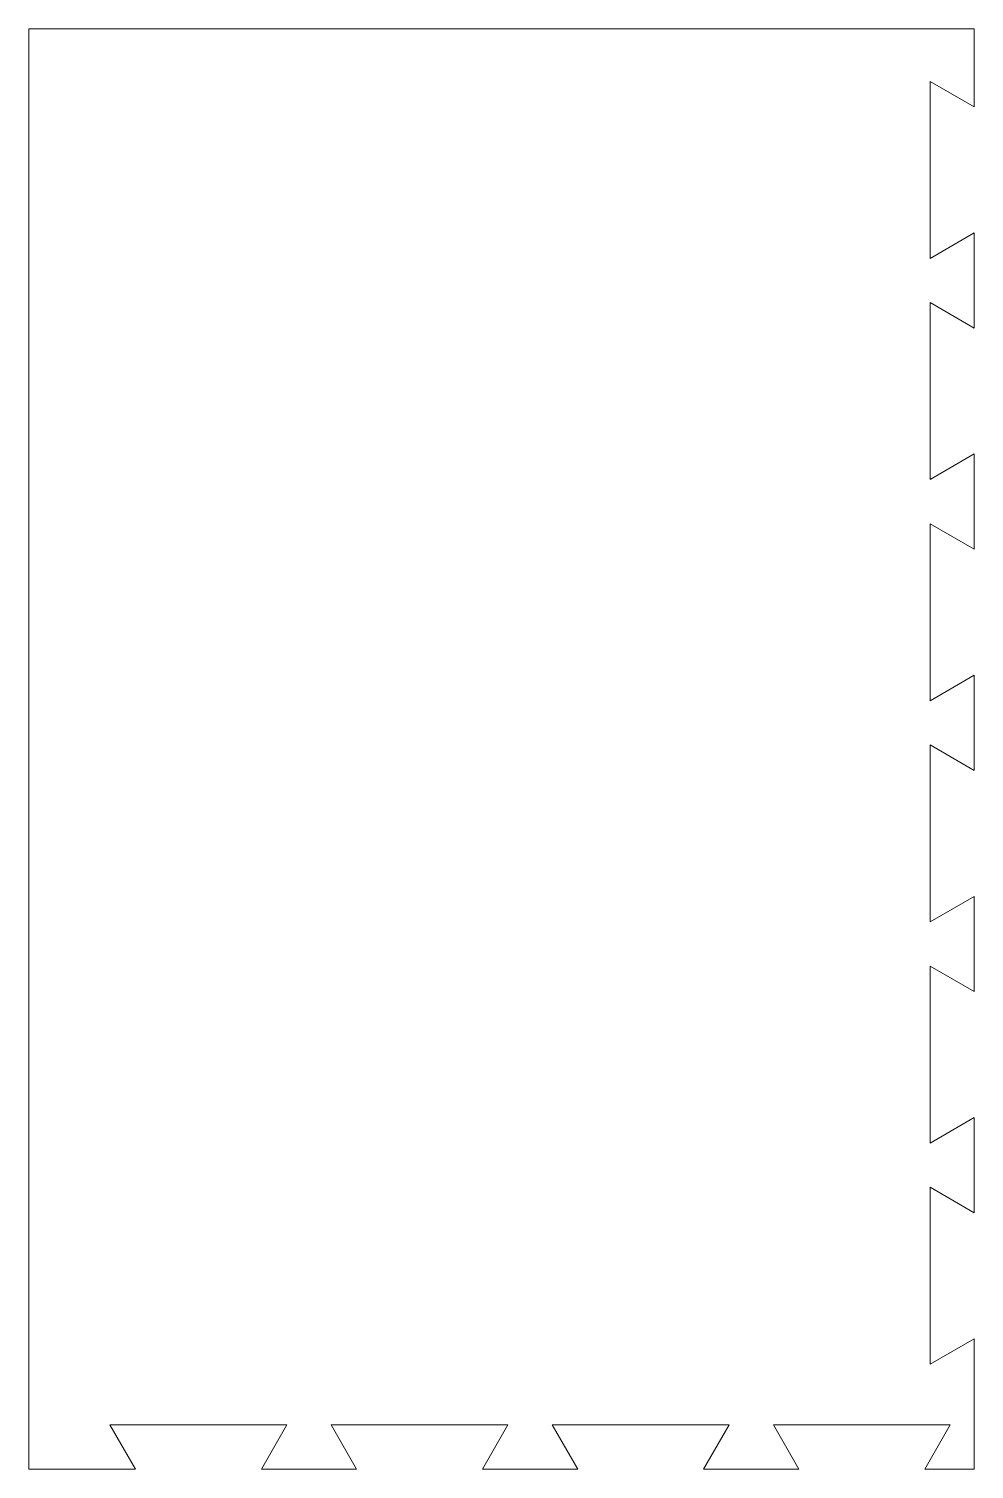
# Model space of a CAD drawing. Header units: inches. Extents: x 0 to 10.7, y 16.3 to 32.6.
import ezdxf

# ---------------------------------------------------------------- set-up
doc = ezdxf.new("R2010")
doc.units = ezdxf.units.IN
doc.header["$MEASUREMENT"] = 0

msp = doc.modelspace()

# ---------------------------------------------------------------- linework, layer by layer
at = {"color": 7, "linetype": 'Continuous', "lineweight": 15}
for p, q in [((10.688, 32.562), (0, 32.562)), ((0, 32.562), (0, 16.281)), ((10.688, 31.679), (10.688, 32.562)), ((10.188, 31.967), (10.688, 31.679)), ((10.188, 29.967), (10.188, 31.967)), ((10.688, 30.256), (10.188, 29.967)), ((10.688, 29.179), (10.688, 30.256)), ((10.188, 29.467), (10.688, 29.179)), ((10.188, 27.467), (10.188, 29.467)), ((10.688, 27.756), (10.188, 27.467)), ((10.688, 26.679), (10.688, 27.756)), ((10.188, 26.967), (10.688, 26.679)), ((10.188, 24.967), (10.188, 26.967)), ((10.688, 25.256), (10.188, 24.967)), ((10.688, 24.179), (10.688, 25.256)), ((10.188, 24.467), (10.688, 24.179)), ((10.188, 22.467), (10.188, 24.467)), ((10.688, 22.756), (10.188, 22.467)), ((10.688, 21.679), (10.688, 22.756)), ((10.188, 21.967), (10.688, 21.679)), ((10.188, 19.967), (10.188, 21.967)), ((10.688, 20.256), (10.188, 19.967)), ((10.688, 19.179), (10.688, 20.256)), ((10.188, 19.467), (10.688, 19.179)), ((10.188, 17.467), (10.188, 19.467)), ((10.688, 17.756), (10.188, 17.467)), ((10.688, 16.281), (10.688, 17.756)), ((0.917, 16.781), (2.917, 16.781)), ((1.206, 16.281), (0.917, 16.781)), ((2.917, 16.781), (2.629, 16.281)), ((3.417, 16.781), (5.417, 16.781)), ((3.706, 16.281), (3.417, 16.781)), ((5.417, 16.781), (5.129, 16.281)), ((5.917, 16.781), (7.917, 16.781)), ((6.206, 16.281), (5.917, 16.781)), ((7.917, 16.781), (7.629, 16.281)), ((8.417, 16.781), (10.417, 16.781)), ((8.706, 16.281), (8.417, 16.781)), ((10.417, 16.781), (10.129, 16.281)), ((0, 16.281), (1.206, 16.281)), ((2.629, 16.281), (3.706, 16.281)), ((5.129, 16.281), (6.206, 16.281)), ((7.629, 16.281), (8.706, 16.281)), ((10.129, 16.281), (10.688, 16.281))]:
    msp.add_line(p, q, dxfattribs=at)

doc.saveas('drawing.dxf')
